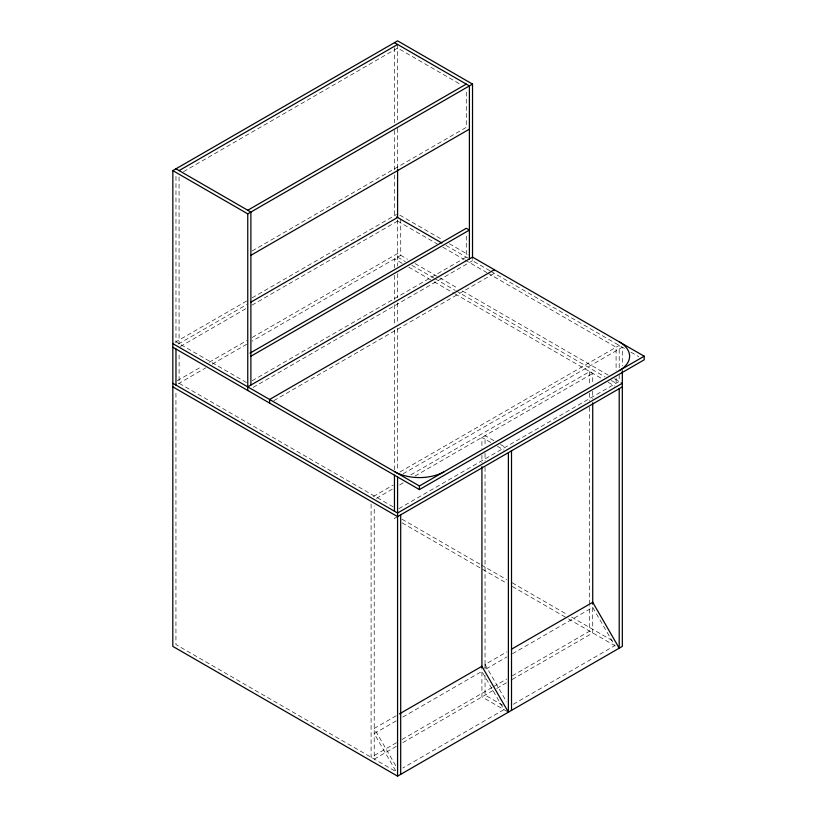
<?xml version="1.0" encoding="UTF-8"?>
<svg xmlns="http://www.w3.org/2000/svg" width="817" height="817" viewBox="0 0 817 817"><rect width="100%" height="100%" fill="white"/><g stroke="black" fill="none" stroke-linecap="round" stroke-linejoin="round"><path stroke-width="0.61" stroke-dasharray="4.08 3.06" d="M183.508 171.662L397.603 48.06L460.829 84.559M252.177 250.962L466.282 127.36L466.282 90.462M175.052 342.354L246.663 301.013M252.116 297.858L396.562 214.463M178.361 344.049L246.663 304.618M180.373 346.49L246.479 308.326M251.993 305.139L400.738 219.283L400.738 255.333L251.993 341.189M177.258 380.732L201.493 366.741M209.203 362.288L246.663 340.658M252.177 337.482L397.603 253.515L407.52 259.244M178.177 383.806L205.721 367.905M212.328 364.086L246.663 344.263M252.177 380.732L466.282 257.12L466.282 233.294M253.096 387.411L472.522 260.725M273.818 400.647L494.346 273.327L494.346 269.722M399.962 471.991L619.204 345.417L619.204 367.783M403.087 473.799L622.329 347.215L622.329 365.863M373.298 496.532L393.161 485.063M410.818 474.871L589.598 371.653L592.723 373.451L592.723 383.633M376.423 498.339L392.977 488.78M399.595 484.961L404.007 482.408M415.046 476.035L592.723 373.451M398.859 508.674L619.204 381.457L619.204 375.248M397.573 516.63L394.458 518.427L396.653 519.704M396.184 715.784L374.206 728.468L396.286 766.703M485.022 668.316L485.022 664.487L507 651.803M396.184 720.88L374.206 733.564L396.286 771.799L175.941 644.582L175.941 391.425M402.781 717.071L481.907 671.39L503.977 709.626L402.873 767.99M486.125 668.949L507 656.899M512.494 653.723L592.723 607.409L614.793 645.644L512.596 704.652M396.47 742.684L371.092 757.328L371.092 502.894M401.995 739.497L492.488 687.25M493.591 686.607L506.836 678.968M512.351 675.782L589.598 631.173L589.598 605.734M396.286 746.391L374.217 759.136L374.217 505.968M402.904 742.571L495.602 689.048M496.716 688.414L506.642 682.675M512.157 679.489L592.723 632.981L592.723 603.589M399.809 215.137L442.773 239.943M449.381 243.762L468.11 254.577M446.021 245.417L469.397 258.918M489.975 270.805L472.522 260.725L472.522 257.12M491.068 271.438L626.547 349.656M630.959 352.198L638.669 356.651M397.624 221.08L437.371 244.038M442.896 247.224L463.872 259.336M464.975 259.969L486.861 272.602M487.943 273.235L616.089 347.215L616.089 370.826M415.087 263.605L458.194 288.493M462.534 291.005L608.175 375.085M614.619 378.812L622.329 383.265M397.573 257.1L405.344 261.593M411.901 265.372L433.929 278.097M435.032 278.73L454.998 290.26M455.968 290.811L605.05 376.892M611.31 380.508L616.825 383.684M402.168 263.36L394.458 258.907L394.458 267.813M408.776 267.179L433.01 281.171M434.113 281.804L453.946 293.252M455.049 293.895L602.68 379.129M608.185 382.305L614.803 386.124M493.866 440.659L485.043 435.563L485.043 445.735M500.484 444.479L505.999 447.655M490.741 442.457L481.918 437.361L481.918 448.809M497.359 446.276L503.977 450.096M246.479 382.53L175.972 341.823L175.972 175.165M393.161 506.867L179.097 383.275L179.097 353.444M401.984 519.173L480.202 564.333M481.305 564.976L506.642 579.6M512.157 582.776L567.243 614.588M571.645 617.131L612.413 640.661M402.168 522.88L506.826 583.307M512.341 586.494L567.427 618.295M568.53 618.929L618.101 647.554M502.69 705.275L485.043 695.083L485.043 674.73M507.286 711.536L481.918 696.891L481.907 667.571M485.022 664.487L506.469 701.629M616.089 378.291L616.089 383.265M592.723 391.261L592.723 398.9M589.598 371.653L589.598 385.644M589.598 393.283L589.598 400.912M589.598 407.274L589.598 604.457M485.043 453.374L485.043 461.002M485.043 467.365L485.043 668.367M481.918 455.171L481.918 462.81M397.583 44.445L397.583 122.05M397.583 128.412L397.583 169.119M397.603 219.957L397.573 266.005M397.573 273.644L397.573 297.817M397.573 302.903L397.573 323.256M397.573 328.342L397.573 470.827M394.478 47.743L394.478 122.795M394.478 130.434L394.478 169.875M394.478 174.961L394.478 215.668M394.458 275.441L394.458 299.614M394.458 304.7L394.458 325.064M394.458 330.15L394.458 470.092M179.076 176.962L179.076 343.62"/><path stroke-width="1.23" d="M622.329 370.826L622.329 646.39L397.573 776.15L172.816 646.39L172.847 170.61L397.603 40.85L472.522 84.1L472.522 257.12L247.765 386.88M179.076 170.6L397.603 44.455M247.765 210.255L466.282 84.1M172.847 170.61L247.765 213.86L472.522 84.1M250.89 255.312L469.397 129.157M250.809 302.198L397.583 217.465L397.583 169.119M249.971 353.169L466.282 228.28L469.397 230.088L250.89 356.243M494.346 269.722L269.59 399.482L269.59 403.087M172.847 343.63L419.427 485.982L644.184 356.222L644.184 359.827L419.427 489.587L172.847 347.235M622.329 383.265L397.573 513.025L172.847 383.275M622.329 386.86L397.573 516.63L172.816 386.86M399.482 713.874L481.907 666.294L508.388 712.169L508.388 452.649M511.401 649.26L592.723 602.313L619.204 648.187L619.204 388.667M394.478 42.647L469.397 85.908L469.397 258.918M472.522 257.12L644.184 356.222M396.684 216.944L441.854 243.017M175.972 168.813L250.89 212.063L250.89 385.083M592.723 402.71L592.723 603.722M511.513 450.841L511.513 710.371M481.918 466.619L481.918 667.632M419.427 485.982L419.427 489.587M400.698 514.822L400.698 774.353M397.573 476.975L397.573 776.15M394.458 475.177L394.458 511.217M247.765 213.86L247.765 390.485M175.972 349.033L175.972 385.083M444.264 471.644A35.121 20.282 0 0 1 394.591 471.644M619.296 341.863A35.192 20.323 0 0 1 619.296 370.591"/></g></svg>
